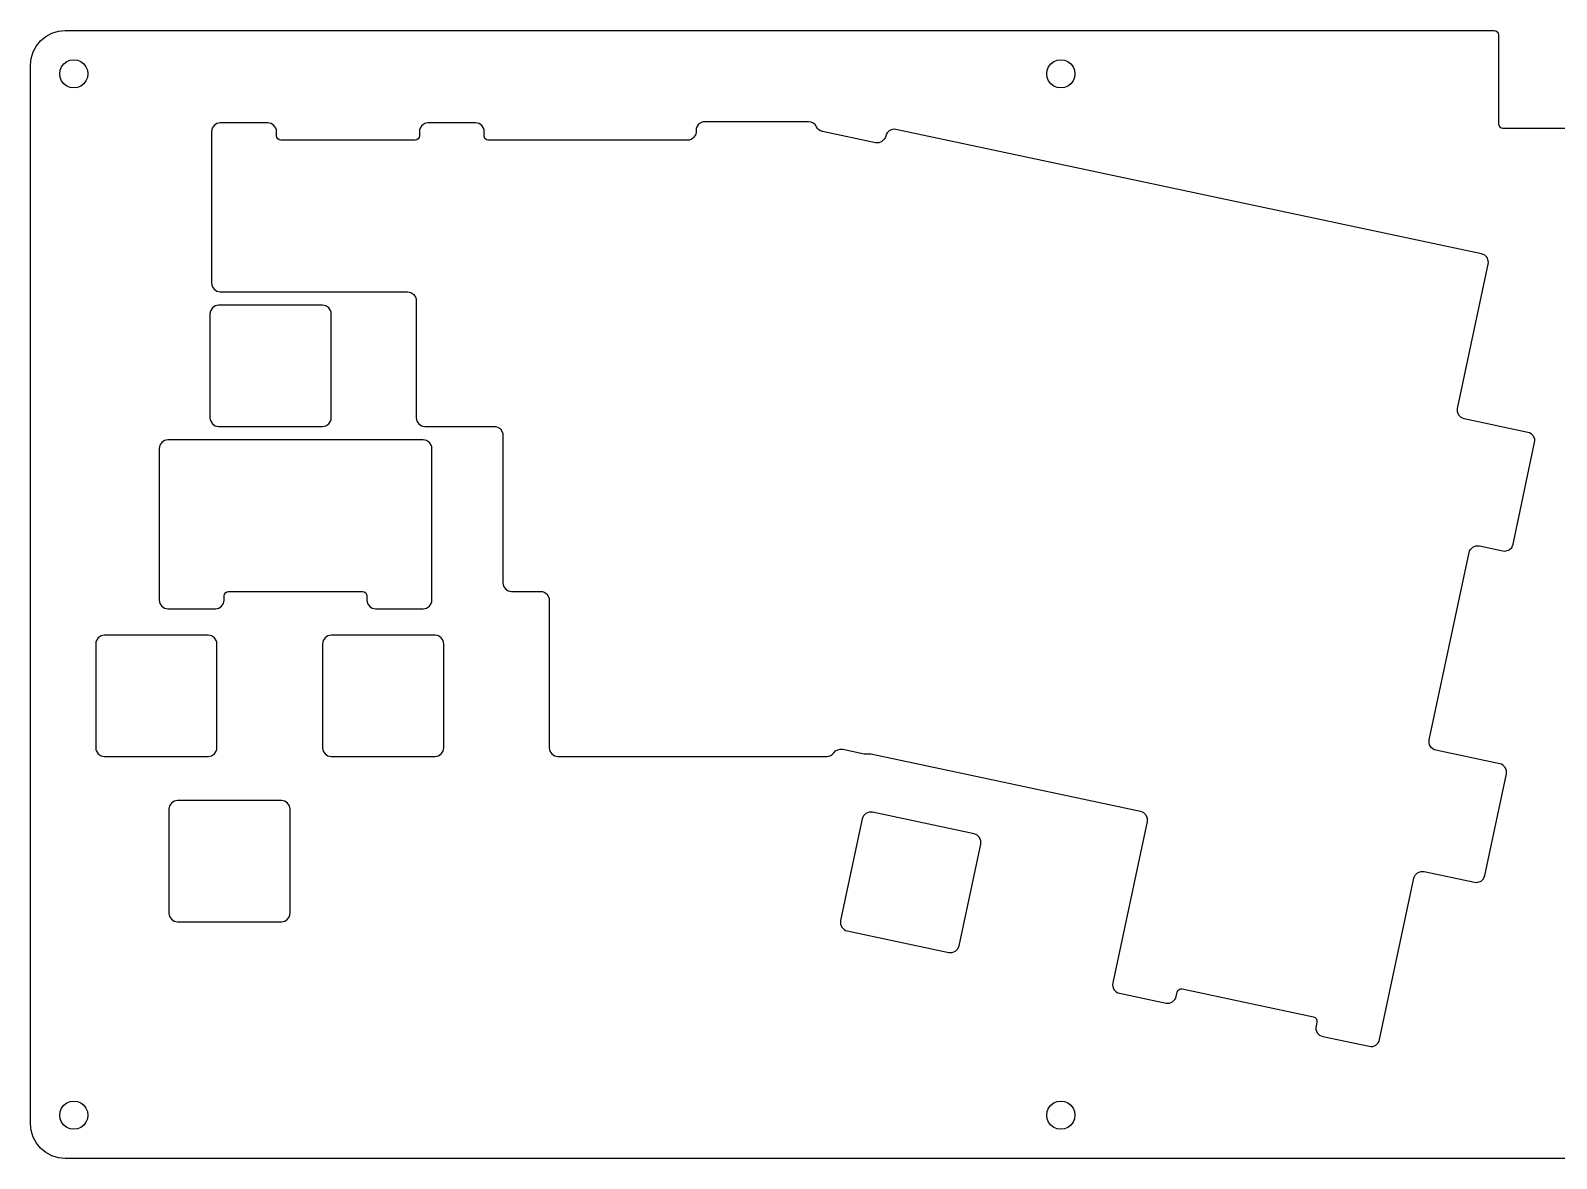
# Model space of a CAD drawing. Extents: x -3 to 1356, y -5 to 1100.
# Drawn here: x 38 to 704, y 608 to 1100 of the extents above; entities that cross this region are included whole.
import ezdxf

# ---------------------------------------------------------------- set-up
doc = ezdxf.new("R2010")
doc.units = 0

msp = doc.modelspace()

# ---------------------------------------------------------------- linework, layer by layer
at = {"layer": 'holes'}
for p, q in [((52.340577, 1085.273549), (53.622075, 1086.258912)), ((53.622075, 1086.258912), (55.116173, 1086.87604)), ((55.116173, 1086.87604), (56.69295, 1087.08175)), ((56.69295, 1087.08175), (58.269727, 1086.87604)), ((58.269727, 1086.87604), (59.763825, 1086.258912)), ((59.763825, 1086.258912), (61.045323, 1085.273549)), ((483.206877, 1085.273549), (484.488375, 1086.258912)), ((484.488375, 1086.258912), (485.982473, 1086.87604)), ((485.982473, 1086.87604), (487.55925, 1087.08175)), ((487.55925, 1087.08175), (489.136027, 1086.87604)), ((489.136027, 1086.87604), (490.630125, 1086.258912)), ((490.630125, 1086.258912), (491.911623, 1085.273549)), ((50.5512, 1080.94), (50.7638, 1082.542491)), ((50.7638, 1079.337509), (50.5512, 1080.94)), ((50.7638, 1082.542491), (51.374038, 1084.010875)), ((51.374038, 1077.869125), (50.7638, 1079.337509)), ((51.374038, 1084.010875), (52.340577, 1085.273549)), ((61.045323, 1085.273549), (62.011862, 1084.010875)), ((62.011862, 1084.010875), (62.6221, 1082.542491)), ((62.6221, 1079.337509), (62.011862, 1077.869125)), ((62.6221, 1082.542491), (62.8347, 1080.94)), ((62.8347, 1080.94), (62.6221, 1079.337509)), ((62.8347, 1080.94), (62.8347, 1080.94)), ((481.4175, 1080.94), (481.6301, 1082.542491)), ((481.6301, 1079.337509), (481.4175, 1080.94)), ((481.6301, 1082.542491), (482.240338, 1084.010875)), ((482.240338, 1077.869125), (481.6301, 1079.337509)), ((482.240338, 1084.010875), (483.206877, 1085.273549)), ((491.911623, 1085.273549), (492.878162, 1084.010875)), ((492.878162, 1084.010875), (493.4884, 1082.542491)), ((493.4884, 1079.337509), (492.878162, 1077.869125)), ((493.4884, 1082.542491), (493.701, 1080.94)), ((493.701, 1080.94), (493.4884, 1079.337509)), ((493.701, 1080.94), (493.701, 1080.94)), ((52.340577, 1076.606451), (51.374038, 1077.869125)), ((53.622075, 1075.621088), (52.340577, 1076.606451)), ((55.116173, 1075.00396), (53.622075, 1075.621088)), ((56.69295, 1074.79825), (55.116173, 1075.00396)), ((58.269727, 1075.00396), (56.69295, 1074.79825)), ((59.763825, 1075.621088), (58.269727, 1075.00396)), ((61.045323, 1076.606451), (59.763825, 1075.621088)), ((62.011862, 1077.869125), (61.045323, 1076.606451)), ((483.206877, 1076.606451), (482.240338, 1077.869125)), ((484.488375, 1075.621088), (483.206877, 1076.606451)), ((485.982473, 1075.00396), (484.488375, 1075.621088)), ((487.55925, 1074.79825), (485.982473, 1075.00396)), ((489.136027, 1075.00396), (487.55925, 1074.79825)), ((490.630125, 1075.621088), (489.136027, 1075.00396)), ((491.911623, 1076.606451), (490.630125, 1075.621088)), ((492.878162, 1077.869125), (491.911623, 1076.606451)), ((119.150155, 1059.209024), (117.948802, 1058.399055)), ((119.859603, 1059.429246), (119.150155, 1059.209024)), ((120.6213, 1059.50603), (119.859603, 1059.429246)), ((141.4087, 1059.50603), (120.6213, 1059.50603)), ((142.170413, 1059.429246), (141.4087, 1059.50603)), ((142.879877, 1059.209024), (142.170413, 1059.429246)), ((144.081264, 1058.399055), (142.879877, 1059.209024)), ((209.858594, 1059.209024), (208.657238, 1058.399055)), ((210.568042, 1059.429246), (209.858594, 1059.209024)), ((211.32974, 1059.50603), (210.568042, 1059.429246)), ((232.11714, 1059.50603), (211.32974, 1059.50603)), ((232.878837, 1059.429246), (232.11714, 1059.50603)), ((233.588285, 1059.209024), (232.878837, 1059.429246)), ((234.789639, 1058.399055), (233.588285, 1059.209024)), ((330.636905, 1059.751524), (329.435553, 1058.941555)), ((331.346353, 1059.971746), (330.636905, 1059.751524)), ((332.10805, 1060.04853), (331.346353, 1059.971746)), ((377.46235, 1060.04853), (332.10805, 1060.04853)), ((378.527531, 1059.895707), (377.46235, 1060.04853)), ((379.488965, 1059.459617), (378.527531, 1059.895707)), ((380.292366, 1058.774735), (379.488965, 1059.459617)), ((116.918599, 1056.488243), (116.84181, 1055.72653)), ((116.84181, 1055.72653), (116.84381, 989.59373)), ((117.138826, 1057.197699), (116.918599, 1056.488243)), ((117.948802, 1058.399055), (117.138826, 1057.197699)), ((144.891268, 1057.197699), (144.081264, 1058.399055)), ((145.111505, 1056.488242), (144.891268, 1057.197699)), ((145.1883, 1055.72653), (145.111505, 1056.488242)), ((145.1883, 1053.83673), (145.1883, 1055.72653)), ((145.336821, 1053.101196), (145.1883, 1053.83673)), ((145.7418, 1052.50053), (145.336821, 1053.101196)), ((146.342454, 1052.095539), (145.7418, 1052.50053)), ((206.996705, 1052.500493), (206.396018, 1052.095525)), ((207.401709, 1053.101153), (206.996705, 1052.500493)), ((207.55024, 1053.83673), (207.401709, 1053.101153)), ((207.627029, 1056.488243), (207.55024, 1055.72653)), ((207.55024, 1055.72653), (207.55024, 1053.83673)), ((207.847257, 1057.197699), (207.627029, 1056.488243)), ((208.657238, 1058.399055), (207.847257, 1057.197699)), ((235.599618, 1057.197699), (234.789639, 1058.399055)), ((235.819848, 1056.488242), (235.599618, 1057.197699)), ((235.89664, 1055.72653), (235.819848, 1056.488242)), ((235.89663, 1053.84943), (235.89664, 1055.72653)), ((235.977771, 1053.225822), (235.89663, 1053.84943)), ((236.191688, 1052.75721), (235.977771, 1053.225822)), ((236.840815, 1052.196392), (236.191688, 1052.75721)), ((326.829802, 1052.728285), (326.148823, 1052.31841)), ((327.407591, 1053.264817), (326.829802, 1052.728285)), ((327.864277, 1053.907583), (327.407591, 1053.264817)), ((328.181944, 1054.636157), (327.864277, 1053.907583)), ((328.342676, 1055.430114), (328.181944, 1054.636157)), ((328.405349, 1057.030743), (328.32856, 1056.26903)), ((328.32856, 1056.26903), (328.342676, 1055.430114)), ((328.625576, 1057.740199), (328.405349, 1057.030743)), ((329.435553, 1058.941555), (328.625576, 1057.740199)), ((380.88345, 1057.87553), (380.292366, 1058.774735)), ((381.344638, 1057.131697), (380.88345, 1057.87553)), ((381.955758, 1056.520943), (381.344638, 1057.131697)), ((382.689573, 1056.064857), (381.955758, 1056.520943)), ((383.51885, 1055.78503), (382.689573, 1056.064857)), ((406.61815, 1050.87513), (383.51885, 1055.78503)), ((410.867381, 1053.057152), (410.504463, 1052.408997)), ((411.10086, 1053.78623), (410.867381, 1053.057152)), ((411.334338, 1054.515308), (411.10086, 1053.78623)), ((411.10086, 1053.78623), (411.10086, 1053.78623)), ((411.697256, 1055.163463), (411.334338, 1054.515308)), ((412.739308, 1056.170167), (411.697256, 1055.163463)), ((414.08281, 1056.712678), (412.739308, 1056.170167)), ((414.822542, 1056.780591), (414.08281, 1056.712678)), ((415.58356, 1056.69733), (414.822542, 1056.780591)), ((671.22656, 1002.35873), (415.58356, 1056.69733)), ((147.078, 1051.94703), (146.342454, 1052.095539)), ((205.66044, 1051.94703), (147.078, 1051.94703)), ((206.396018, 1052.095525), (205.66044, 1051.94703)), ((237.489942, 1051.989819), (236.840815, 1052.196392)), ((237.785, 1051.96033), (237.489942, 1051.989819)), ((324.54896, 1051.96033), (237.785, 1051.96033)), ((325.382571, 1052.055617), (324.54896, 1051.96033)), ((326.148823, 1052.31841), (325.382571, 1052.055617)), ((407.379168, 1050.791869), (406.61815, 1050.87513)), ((408.118901, 1050.859782), (407.379168, 1050.791869)), ((409.462408, 1051.402292), (408.118901, 1050.859782)), ((410.504463, 1052.408997), (409.462408, 1051.402292)), ((671.955664, 1002.125253), (671.22656, 1002.35873)), ((672.603838, 1001.762337), (671.955664, 1002.125253)), ((673.610566, 1000.720287), (672.603838, 1001.762337)), ((674.153091, 999.37678), (673.610566, 1000.720287)), ((674.221011, 998.63704), (674.153091, 999.37678)), ((660.74346, 934.86091), (674.13776, 997.87601)), ((674.13776, 997.87601), (674.221011, 998.63704)), ((116.84381, 989.59373), (116.920596, 988.832026)), ((116.920596, 988.832026), (117.14082, 988.122572)), ((117.14082, 988.122572), (117.950796, 986.921209)), ((117.950796, 986.921209), (119.152154, 986.111224)), ((119.152154, 986.111224), (119.861606, 985.890993)), ((119.861606, 985.890993), (120.62331, 985.8142)), ((118.453446, 979.658977), (117.252088, 978.848991)), ((119.162898, 979.879208), (118.453446, 979.658977)), ((119.9246, 979.956), (119.162898, 979.879208)), ((165.279, 979.956), (119.9246, 979.956)), ((120.62331, 985.8142), (202.40351, 985.8052)), ((166.040702, 979.879208), (165.279, 979.956)), ((165.279, 979.956), (165.279, 979.956)), ((166.750154, 979.658977), (166.040702, 979.879208)), ((167.951512, 978.848991), (166.750154, 979.658977)), ((202.415, 985.8), (203.176701, 985.723208)), ((203.176701, 985.723208), (203.886152, 985.502978)), ((203.886152, 985.502978), (205.087508, 984.692994)), ((205.087508, 984.692994), (205.897486, 983.491633)), ((205.897486, 983.491633), (206.117712, 982.782182)), ((206.117712, 982.782182), (206.1945, 982.02048)), ((206.175, 982.161), (206.17437, 930.8222)), ((116.221886, 976.938173), (116.1451, 976.17647)), ((116.1451, 976.17647), (116.1451, 930.82217)), ((116.442111, 977.647626), (116.221886, 976.938173)), ((117.252088, 978.848991), (116.442111, 977.647626)), ((168.761489, 977.647626), (167.951512, 978.848991)), ((168.981714, 976.938173), (168.761489, 977.647626)), ((169.0585, 976.17647), (168.981714, 976.938173)), ((169.0585, 930.82217), (169.0585, 976.17647)), ((660.660197, 934.099887), (660.74346, 934.86091)), ((660.728103, 933.36015), (660.660197, 934.099887)), ((661.270599, 932.016632), (660.728103, 933.36015)), ((116.1451, 930.82217), (116.221888, 930.060468)), ((116.221888, 930.060468), (116.442114, 929.351017)), ((116.442114, 929.351017), (117.252092, 928.149656)), ((117.252092, 928.149656), (118.453448, 927.339672)), ((118.453448, 927.339672), (119.162899, 927.119442)), ((119.162899, 927.119442), (119.9246, 927.04265)), ((119.9246, 927.04265), (165.279, 927.04265)), ((165.279, 927.04265), (166.040701, 927.119442)), ((166.040701, 927.119442), (166.750152, 927.339672)), ((166.750152, 927.339672), (167.951508, 928.149656)), ((167.951508, 928.149656), (168.761486, 929.351017)), ((168.761486, 929.351017), (168.981712, 930.060468)), ((168.981712, 930.060468), (169.0585, 930.82217)), ((206.17437, 930.8222), (206.251162, 930.060485)), ((206.251162, 930.060485), (206.471398, 929.351024)), ((206.471398, 929.351024), (207.281404, 928.149655)), ((207.281404, 928.149655), (208.482795, 927.339681)), ((208.482795, 927.339681), (209.192263, 927.119463)), ((209.192263, 927.119463), (209.95398, 927.04269)), ((209.95398, 927.04269), (240.22798, 927.04269)), ((240.22798, 927.04269), (240.989684, 926.9659)), ((240.989684, 926.9659), (241.699136, 926.745671)), ((241.699136, 926.745671), (242.900494, 925.935685)), ((242.900494, 925.935685), (243.71047, 924.734319)), ((662.277298, 930.974567), (661.270599, 932.016632)), ((662.925458, 930.611643), (662.277298, 930.974567)), ((663.65455, 930.37816), (662.925458, 930.611643)), ((691.48485, 924.46267), (663.65455, 930.37816)), ((95.066085, 920.076757), (94.256108, 918.87539)), ((96.267444, 920.886746), (95.066085, 920.076757)), ((96.976896, 921.106978), (96.267444, 920.886746)), ((97.7386, 921.18377), (96.976896, 921.106978)), ((209.2344, 921.18377), (97.7386, 921.18377)), ((209.996103, 921.106978), (209.2344, 921.18377)), ((210.705555, 920.886746), (209.996103, 921.106978)), ((211.906912, 920.076757), (210.705555, 920.886746)), ((212.716885, 918.875389), (211.906912, 920.076757)), ((243.71047, 924.734319), (243.930694, 924.024865)), ((243.930694, 924.024865), (244.00748, 923.26316)), ((244.00748, 923.26316), (244.00649, 858.82216)), ((684.96625, 875.61672), (694.39594, 919.97992)), ((692.213942, 924.229187), (691.48485, 924.46267)), ((692.862101, 923.866263), (692.213942, 924.229187)), ((693.868798, 922.824197), (692.862101, 923.866263)), ((694.411293, 921.48068), (693.868798, 922.824197)), ((694.39594, 919.97992), (694.4792, 920.740943)), ((694.4792, 920.740943), (694.411293, 921.48068)), ((94.035884, 918.165935), (93.9591, 917.40423)), ((93.9591, 917.40423), (93.9591, 851.263)), ((94.256108, 918.87539), (94.035884, 918.165935)), ((212.937108, 918.165934), (212.716885, 918.875389)), ((213.01389, 917.40423), (212.937108, 918.165934)), ((213.01389, 851.26253), (213.01389, 917.40423)), ((665.78984, 871.96486), (666.023318, 872.693967)), ((666.023318, 872.693967), (666.386242, 873.34214)), ((666.386242, 873.34214), (667.428319, 874.348858)), ((667.428319, 874.348858), (668.771856, 874.891359)), ((668.771856, 874.891359), (669.511606, 874.959262)), ((669.511606, 874.959262), (670.27264, 874.87599)), ((670.27264, 874.87599), (680.48354, 872.7056)), ((680.48354, 872.7056), (681.244562, 872.622347)), ((681.244562, 872.622347), (681.984297, 872.690262)), ((681.984297, 872.690262), (683.327805, 873.232769)), ((683.327805, 873.232769), (684.369858, 874.239471)), ((684.369858, 874.239471), (684.732775, 874.887631)), ((684.732775, 874.887631), (684.96625, 875.61672)), ((648.42214, 790.25626), (665.78984, 871.96486)), ((122.30549, 853.15276), (122.449344, 853.875953)), ((122.30549, 851.263), (122.30549, 853.15276)), ((122.449344, 853.875953), (122.859005, 854.489043)), ((122.859005, 854.489043), (123.472104, 854.898691)), ((123.472104, 854.898691), (124.1953, 855.04253)), ((124.1953, 855.04253), (182.778, 855.04253)), ((182.778, 855.04253), (183.513561, 854.894002)), ((183.513561, 854.894002), (184.114224, 854.489004)), ((184.114224, 854.489004), (184.5192, 853.888327)), ((184.5192, 853.888327), (184.6677, 853.15276)), ((184.6677, 853.15276), (184.6677, 851.263)), ((244.00649, 858.82216), (244.083276, 858.060459)), ((244.083276, 858.060459), (244.3035, 857.351008)), ((244.3035, 857.351008), (245.113475, 856.149647)), ((245.113475, 856.149647), (246.31483, 855.339663)), ((246.31483, 855.339663), (247.024279, 855.119433)), ((247.024279, 855.119433), (247.78598, 855.04264)), ((247.78598, 855.04264), (260.48528, 855.04264)), ((260.48528, 855.04264), (261.246984, 854.965847)), ((261.246984, 854.965847), (261.956436, 854.745616)), ((261.956436, 854.745616), (263.157794, 853.935631)), ((263.157794, 853.935631), (263.96777, 852.734268)), ((263.96777, 852.734268), (264.187994, 852.024814)), ((93.9591, 851.263), (94.035886, 850.501297)), ((94.035886, 850.501297), (94.256111, 849.791844)), ((94.256111, 849.791844), (95.066088, 848.590479)), ((95.066088, 848.590479), (96.267446, 847.780493)), ((96.267446, 847.780493), (96.976898, 847.560262)), ((96.976898, 847.560262), (97.7386, 847.48347)), ((97.7386, 847.48347), (118.526, 847.48347)), ((118.526, 847.48347), (119.287701, 847.560264)), ((119.287701, 847.560264), (119.997151, 847.780496)), ((119.997151, 847.780496), (121.198505, 848.590483)), ((121.198505, 848.590483), (122.00848, 849.791846)), ((122.00848, 849.791846), (122.228704, 850.501298)), ((122.228704, 850.501298), (122.30549, 851.263)), ((184.6677, 851.263), (184.955406, 849.81662)), ((184.955406, 849.81662), (185.774723, 848.590444)), ((185.774723, 848.590444), (187.000915, 847.771149)), ((187.000915, 847.771149), (188.4473, 847.48347)), ((188.4473, 847.48347), (188.447, 847.483)), ((188.447, 847.483), (209.2344, 847.483)), ((209.2344, 847.483), (209.996101, 847.559794)), ((209.996101, 847.559794), (210.705551, 847.780026)), ((210.705551, 847.780026), (211.906905, 848.590013)), ((211.906905, 848.590013), (212.71688, 849.791376)), ((212.71688, 849.791376), (212.937104, 850.500828)), ((212.937104, 850.500828), (213.01389, 851.26253)), ((264.187994, 852.024814), (264.26478, 851.26311)), ((264.26478, 851.26311), (264.26478, 786.82211)), ((66.336684, 832.937704), (66.2599, 832.176)), ((66.556909, 833.647158), (66.336684, 832.937704)), ((67.366885, 834.848524), (66.556909, 833.647158)), ((68.568244, 835.65851), (67.366885, 834.848524)), ((69.277697, 835.87874), (68.568244, 835.65851)), ((70.0394, 835.95553), (69.277697, 835.87874)), ((115.3937, 835.95553), (70.0394, 835.95553)), ((116.155404, 835.87874), (115.3937, 835.95553)), ((116.864857, 835.65851), (116.155404, 835.87874)), ((118.066218, 834.848524), (116.864857, 835.65851)), ((118.876198, 833.647159), (118.066218, 834.848524)), ((119.096424, 832.937704), (118.876198, 833.647159)), ((119.17321, 832.176), (119.096424, 832.937704)), ((165.336494, 832.938003), (165.25971, 832.1763)), ((165.556717, 833.647456), (165.336494, 832.938003)), ((166.366692, 834.84882), (165.556717, 833.647456)), ((167.568047, 835.658807), (166.366692, 834.84882)), ((168.277498, 835.879038), (167.568047, 835.658807)), ((169.0392, 835.95583), (168.277498, 835.879038)), ((214.3935, 835.95583), (169.0392, 835.95583)), ((215.155202, 835.879038), (214.3935, 835.95583)), ((215.864654, 835.658807), (215.155202, 835.879038)), ((217.066012, 834.848821), (215.864654, 835.658807)), ((217.875989, 833.647456), (217.066012, 834.848821)), ((218.096214, 832.938003), (217.875989, 833.647456)), ((218.173, 832.1763), (218.096214, 832.938003)), ((66.2599, 832.176), (66.2599, 786.8217)), ((66.2599, 832.176), (66.2599, 832.176)), ((119.17321, 786.8217), (119.17321, 832.176)), ((165.25971, 832.1763), (165.25971, 786.822)), ((218.173, 786.822), (218.173, 832.1763)), ((66.2599, 786.8217), (66.336688, 786.059998)), ((66.336688, 786.059998), (66.556914, 785.350547)), ((118.876195, 785.350544), (119.096422, 786.059997)), ((119.096422, 786.059997), (119.17321, 786.8217)), ((165.25971, 786.822), (165.336497, 786.0603)), ((165.336497, 786.0603), (165.556723, 785.350849)), ((217.875986, 785.350847), (218.096212, 786.060298)), ((218.096212, 786.060298), (218.173, 786.822)), ((218.173, 786.822), (218.173, 786.822)), ((264.26478, 786.82211), (264.341566, 786.060406)), ((264.341566, 786.060406), (264.561792, 785.350952)), ((390.190157, 785.971215), (391.246527, 786.21692)), ((391.246527, 786.21692), (392.35098, 786.14763)), ((392.35098, 786.14763), (401.73859, 784.15226)), ((648.303481, 789.485634), (648.42214, 790.25626)), ((648.349607, 788.733651), (648.303481, 789.485634)), ((648.547062, 788.021029), (648.349607, 788.733651)), ((648.882392, 787.368487), (648.547062, 788.021029)), ((649.342141, 786.796747), (648.882392, 787.368487)), ((649.912852, 786.326525), (649.342141, 786.796747)), ((650.58107, 785.978543), (649.912852, 786.326525)), ((66.556914, 785.350547), (67.366892, 784.149186)), ((67.366892, 784.149186), (68.568248, 783.339202)), ((68.568248, 783.339202), (69.277699, 783.118972)), ((69.277699, 783.118972), (70.0394, 783.04218)), ((70.0394, 783.04218), (115.3937, 783.04218)), ((115.3937, 783.04218), (116.155403, 783.11897)), ((116.155403, 783.11897), (116.864855, 783.339199)), ((116.864855, 783.339199), (118.066215, 784.149182)), ((118.066215, 784.149182), (118.876195, 785.350544)), ((165.556723, 785.350849), (166.366698, 784.149489)), ((166.366698, 784.149489), (167.568052, 783.339505)), ((167.568052, 783.339505), (168.2775, 783.119273)), ((168.2775, 783.119273), (169.0392, 783.04248)), ((169.0392, 783.04248), (214.3935, 783.04248)), ((214.3935, 783.04248), (215.155201, 783.119272)), ((215.155201, 783.119272), (215.864652, 783.339502)), ((215.864652, 783.339502), (217.066008, 784.149486)), ((217.066008, 784.149486), (217.875986, 785.350847)), ((264.561792, 785.350952), (265.371771, 784.14959)), ((265.371771, 784.14959), (266.573132, 783.339608)), ((266.573132, 783.339608), (267.282586, 783.119379)), ((267.282586, 783.119379), (268.04429, 783.04259)), ((268.04429, 783.04259), (385.39829, 783.04259)), ((385.39829, 783.04259), (386.297407, 783.151027)), ((386.297407, 783.151027), (387.13382, 783.46459)), ((387.13382, 783.46459), (387.873341, 783.965607)), ((387.873341, 783.965607), (388.48178, 784.63641)), ((388.48178, 784.63641), (389.2469, 785.435913)), ((389.2469, 785.435913), (390.190157, 785.971215)), ((401.73859, 784.15226), (403.20108, 784.13076)), ((403.20108, 784.13076), (404.66368, 784.10926)), ((404.66368, 784.10926), (522.30368, 759.10416)), ((651.33334, 785.77352), (650.58107, 785.978543)), ((679.16354, 779.858), (651.33334, 785.77352)), ((679.892648, 779.624536), (679.16354, 779.858)), ((680.540825, 779.261626), (679.892648, 779.624536)), ((672.64505, 731.01207), (682.07475, 775.37527)), ((681.547559, 778.219571), (680.540825, 779.261626)), ((682.090085, 776.876048), (681.547559, 778.219571)), ((682.07475, 775.37527), (682.158004, 776.136303)), ((682.158004, 776.136303), (682.090085, 776.876048)), ((98.247386, 760.757001), (98.1706, 759.9953)), ((98.1706, 759.9953), (98.1706, 714.641)), ((98.46761, 761.466452), (98.247386, 760.757001)), ((99.277585, 762.667814), (98.46761, 761.466452)), ((100.47894, 763.477798), (99.277585, 762.667814)), ((101.18839, 763.698028), (100.47894, 763.477798)), ((101.95009, 763.77482), (101.18839, 763.698028)), ((147.30439, 763.77482), (101.95009, 763.77482)), ((148.750776, 763.487144), (147.30439, 763.77482)), ((149.976969, 762.667853), (148.750776, 763.487144)), ((150.79629, 761.441679), (149.976969, 762.667853)), ((151.084, 759.9953), (150.79629, 761.441679)), ((151.084, 714.641), (151.084, 759.9953)), ((400.8586, 755.73293), (391.4289, 711.36973)), ((401.092075, 756.462019), (400.8586, 755.73293)), ((401.454991, 757.110178), (401.092075, 756.462019)), ((402.497042, 758.11688), (401.454991, 757.110178)), ((403.840547, 758.659387), (402.497042, 758.11688)), ((404.58028, 758.727302), (403.840547, 758.659387)), ((405.3413, 758.64405), (404.58028, 758.727302)), ((449.7045, 749.21436), (405.3413, 758.64405)), ((525.21477, 754.62141), (510.23947, 684.16801)), ((522.30368, 759.10416), (523.032772, 758.870677)), ((523.032772, 758.870677), (523.680931, 758.507753)), ((523.680931, 758.507753), (524.687627, 757.465687)), ((524.687627, 757.465687), (525.230123, 756.12217)), ((525.29803, 755.382433), (525.21477, 754.62141)), ((525.230123, 756.12217), (525.29803, 755.382433)), ((451.059461, 748.632249), (449.7045, 749.21436)), ((452.088514, 747.575924), (451.059461, 748.632249)), ((452.634993, 746.206205), (452.088514, 747.575924)), ((452.6157, 744.73162), (452.634993, 746.206205)), ((443.18601, 700.36842), (452.6157, 744.73162)), ((643.306689, 732.252412), (644.65019, 732.794922)), ((644.65019, 732.794922), (645.389922, 732.86284)), ((645.389922, 732.86284), (646.15094, 732.77959)), ((646.15094, 732.77959), (668.16224, 728.10093)), ((626.69285, 659.41506), (641.66825, 729.86846)), ((641.66825, 729.86846), (641.901725, 730.597549)), ((641.901725, 730.597549), (642.26464, 731.245709)), ((642.26464, 731.245709), (643.306689, 732.252412)), ((668.16224, 728.10093), (668.923278, 728.017658)), ((668.923278, 728.017658), (669.663031, 728.085561)), ((669.663031, 728.085561), (671.006574, 728.628064)), ((671.006574, 728.628064), (672.048652, 729.634785)), ((672.048652, 729.634785), (672.411575, 730.28296)), ((672.411575, 730.28296), (672.64505, 731.01207)), ((98.1706, 714.641), (98.247386, 713.879298)), ((98.247386, 713.879298), (98.46761, 713.169846)), ((98.46761, 713.169846), (99.277585, 711.968483)), ((149.976973, 711.96844), (150.796293, 713.194618)), ((150.796293, 713.194618), (151.084, 714.641)), ((151.084, 714.641), (151.084, 714.641)), ((99.277585, 711.968483), (100.478939, 711.158496)), ((100.478939, 711.158496), (101.188389, 710.938264)), ((101.188389, 710.938264), (101.95009, 710.86147)), ((101.95009, 710.86147), (147.30439, 710.86147)), ((147.30439, 710.86147), (148.750778, 711.149147)), ((148.750778, 711.149147), (149.976973, 711.96844)), ((391.4289, 711.36973), (391.345641, 710.608709)), ((391.345641, 710.608709), (391.413549, 709.868972)), ((391.413549, 709.868972), (391.956046, 708.525458)), ((391.956046, 708.525458), (392.962742, 707.483395)), ((392.962742, 707.483395), (393.6109, 707.120472)), ((393.6109, 707.120472), (394.33999, 706.88699)), ((394.33999, 706.88699), (394.34, 706.887)), ((394.34, 706.887), (438.7032, 697.4573)), ((442.603873, 699.013465), (443.18601, 700.36842)), ((438.7032, 697.4573), (440.177789, 697.437975)), ((440.177789, 697.437975), (441.547525, 697.984428)), ((441.547525, 697.984428), (442.603873, 699.013465)), ((510.23947, 684.16801), (510.156207, 683.406987)), ((510.156207, 683.406987), (510.224113, 682.66725)), ((510.224113, 682.66725), (510.766609, 681.323733)), ((510.766609, 681.323733), (511.773308, 680.281667)), ((511.773308, 680.281667), (512.421468, 679.918743)), ((512.421468, 679.918743), (513.15056, 679.68526)), ((513.15056, 679.68526), (533.48366, 675.36332)), ((537.96647, 678.27444), (538.35936, 680.1229)), ((538.35936, 680.1229), (538.657553, 680.811511)), ((538.657553, 680.811511), (539.178566, 681.314855)), ((539.178566, 681.314855), (539.850301, 681.586112)), ((539.850301, 681.586112), (540.60066, 681.57846)), ((540.60066, 681.57846), (597.90326, 669.39846)), ((533.48366, 675.36332), (534.244695, 675.280048)), ((534.244695, 675.280048), (534.984445, 675.347949)), ((534.984445, 675.347949), (536.327986, 675.890447)), ((536.327986, 675.890447), (537.370067, 676.897162)), ((537.370067, 676.897162), (537.732992, 677.545334)), ((537.732992, 677.545334), (537.96647, 678.27444)), ((597.90326, 669.39846), (598.591874, 669.100247)), ((598.591874, 669.100247), (599.095211, 668.579209)), ((599.35876, 667.15707), (598.96586, 665.30862)), ((599.095211, 668.579209), (599.366448, 667.907448)), ((599.366448, 667.907448), (599.35876, 667.15707)), ((598.96586, 665.30862), (598.882606, 664.547588)), ((598.882606, 664.547588), (598.950524, 663.807843)), ((598.950524, 663.807843), (599.49305, 662.464322)), ((599.49305, 662.464322), (600.499781, 661.422268)), ((600.499781, 661.422268), (601.147955, 661.059356)), ((601.147955, 661.059356), (601.87706, 660.82589)), ((601.87706, 660.82589), (622.21016, 656.50394)), ((622.21016, 656.50394), (622.971178, 656.42069)), ((622.971178, 656.42069), (623.71091, 656.488607)), ((623.71091, 656.488607), (625.054411, 657.031116)), ((625.054411, 657.031116), (626.09646, 658.037817)), ((626.09646, 658.037817), (626.459375, 658.685974)), ((626.459375, 658.685974), (626.69285, 659.41506)), ((50.5512, 626.457), (50.7638, 628.059491)), ((50.7638, 624.854509), (50.5512, 626.457)), ((50.7638, 628.059491), (51.374038, 629.527875)), ((51.374038, 629.527875), (52.340577, 630.790549)), ((52.340577, 630.790549), (53.622075, 631.775912)), ((53.622075, 631.775912), (55.116173, 632.39304)), ((55.116173, 632.39304), (56.69295, 632.59875)), ((56.69295, 632.59875), (58.269727, 632.39304)), ((58.269727, 632.39304), (59.763825, 631.775912)), ((59.763825, 631.775912), (61.045323, 630.790549)), ((61.045323, 630.790549), (62.011862, 629.527875)), ((62.011862, 629.527875), (62.6221, 628.059491)), ((62.6221, 628.059491), (62.8347, 626.457)), ((62.8347, 626.457), (62.6221, 624.854509)), ((62.8347, 626.457), (62.8347, 626.457)), ((481.4175, 626.457), (481.6301, 628.059491)), ((481.6301, 624.854509), (481.4175, 626.457)), ((481.6301, 628.059491), (482.240338, 629.527875)), ((482.240338, 629.527875), (483.206877, 630.790549)), ((483.206877, 630.790549), (484.488375, 631.775912)), ((484.488375, 631.775912), (485.982473, 632.39304)), ((485.982473, 632.39304), (487.55925, 632.59875)), ((487.55925, 632.59875), (489.136027, 632.39304)), ((489.136027, 632.39304), (490.630125, 631.775912)), ((490.630125, 631.775912), (491.911623, 630.790549)), ((491.911623, 630.790549), (492.878162, 629.527875)), ((492.878162, 629.527875), (493.4884, 628.059491)), ((493.4884, 628.059491), (493.701, 626.457)), ((493.701, 626.457), (493.4884, 624.854509)), ((493.701, 626.457), (493.701, 626.457)), ((51.374038, 623.386125), (50.7638, 624.854509)), ((52.340577, 622.123451), (51.374038, 623.386125)), ((53.622075, 621.138088), (52.340577, 622.123451)), ((55.116173, 620.52096), (53.622075, 621.138088)), ((56.69295, 620.31525), (55.116173, 620.52096)), ((58.269727, 620.52096), (56.69295, 620.31525)), ((59.763825, 621.138088), (58.269727, 620.52096)), ((61.045323, 622.123451), (59.763825, 621.138088)), ((62.011862, 623.386125), (61.045323, 622.123451)), ((62.6221, 624.854509), (62.011862, 623.386125)), ((482.240338, 623.386125), (481.6301, 624.854509)), ((483.206877, 622.123451), (482.240338, 623.386125)), ((484.488375, 621.138088), (483.206877, 622.123451)), ((485.982473, 620.52096), (484.488375, 621.138088)), ((487.55925, 620.31525), (485.982473, 620.52096)), ((489.136027, 620.52096), (487.55925, 620.31525)), ((490.630125, 621.138088), (489.136027, 620.52096)), ((491.911623, 622.123451), (490.630125, 621.138088)), ((492.878162, 623.386125), (491.911623, 622.123451)), ((493.4884, 624.854509), (492.878162, 623.386125))]:
    msp.add_line(p, q, dxfattribs=at)
at = {"layer": 'parts'}
for p, q in [((47.127954, 1098.691303), (49.950232, 1099.548926)), ((49.950232, 1099.548926), (52.9134, 1099.8421)), ((52.9134, 1099.8421), (676.724, 1099.8421)), ((676.724, 1099.8421), (677.459578, 1099.693611)), ((677.459578, 1099.693611), (678.060267, 1099.288637)), ((678.060267, 1099.288637), (678.465272, 1098.68797)), ((38.946097, 1090.509446), (40.335318, 1093.11153)), ((40.335318, 1093.11153), (42.223289, 1095.414111)), ((42.223289, 1095.414111), (44.52587, 1097.302082)), ((44.52587, 1097.302082), (47.127954, 1098.691303)), ((678.465272, 1098.68797), (678.6138, 1097.9524)), ((678.6138, 1097.9524), (678.6138, 1059.1526)), ((37.7953, 1084.724), (38.088474, 1087.687168)), ((38.088474, 1087.687168), (38.946097, 1090.509446)), ((37.7953, 622.677), (37.7953, 1084.724)), ((678.6138, 1059.1526), (678.762322, 1058.417053)), ((678.762322, 1058.417053), (679.167304, 1057.816397)), ((679.167304, 1057.816397), (679.767962, 1057.411418)), ((679.767962, 1057.411418), (680.50351, 1057.2629)), ((680.50351, 1057.2629), (713.38541, 1057.2629)), ((38.088474, 619.713832), (37.7953, 622.677)), ((37.7953, 622.677), (37.7953, 622.677)), ((38.946097, 616.891554), (38.088474, 619.713832)), ((40.335318, 614.28947), (38.946097, 616.891554)), ((42.223289, 611.986889), (40.335318, 614.28947)), ((44.52587, 610.098918), (42.223289, 611.986889)), ((47.127954, 608.709697), (44.52587, 610.098918)), ((49.950232, 607.852074), (47.127954, 608.709697)), ((52.9134, 607.5589), (49.950232, 607.852074)), ((1340.97601, 607.5589), (52.9134, 607.5589))]:
    msp.add_line(p, q, dxfattribs=at)

doc.saveas('drawing.dxf')
